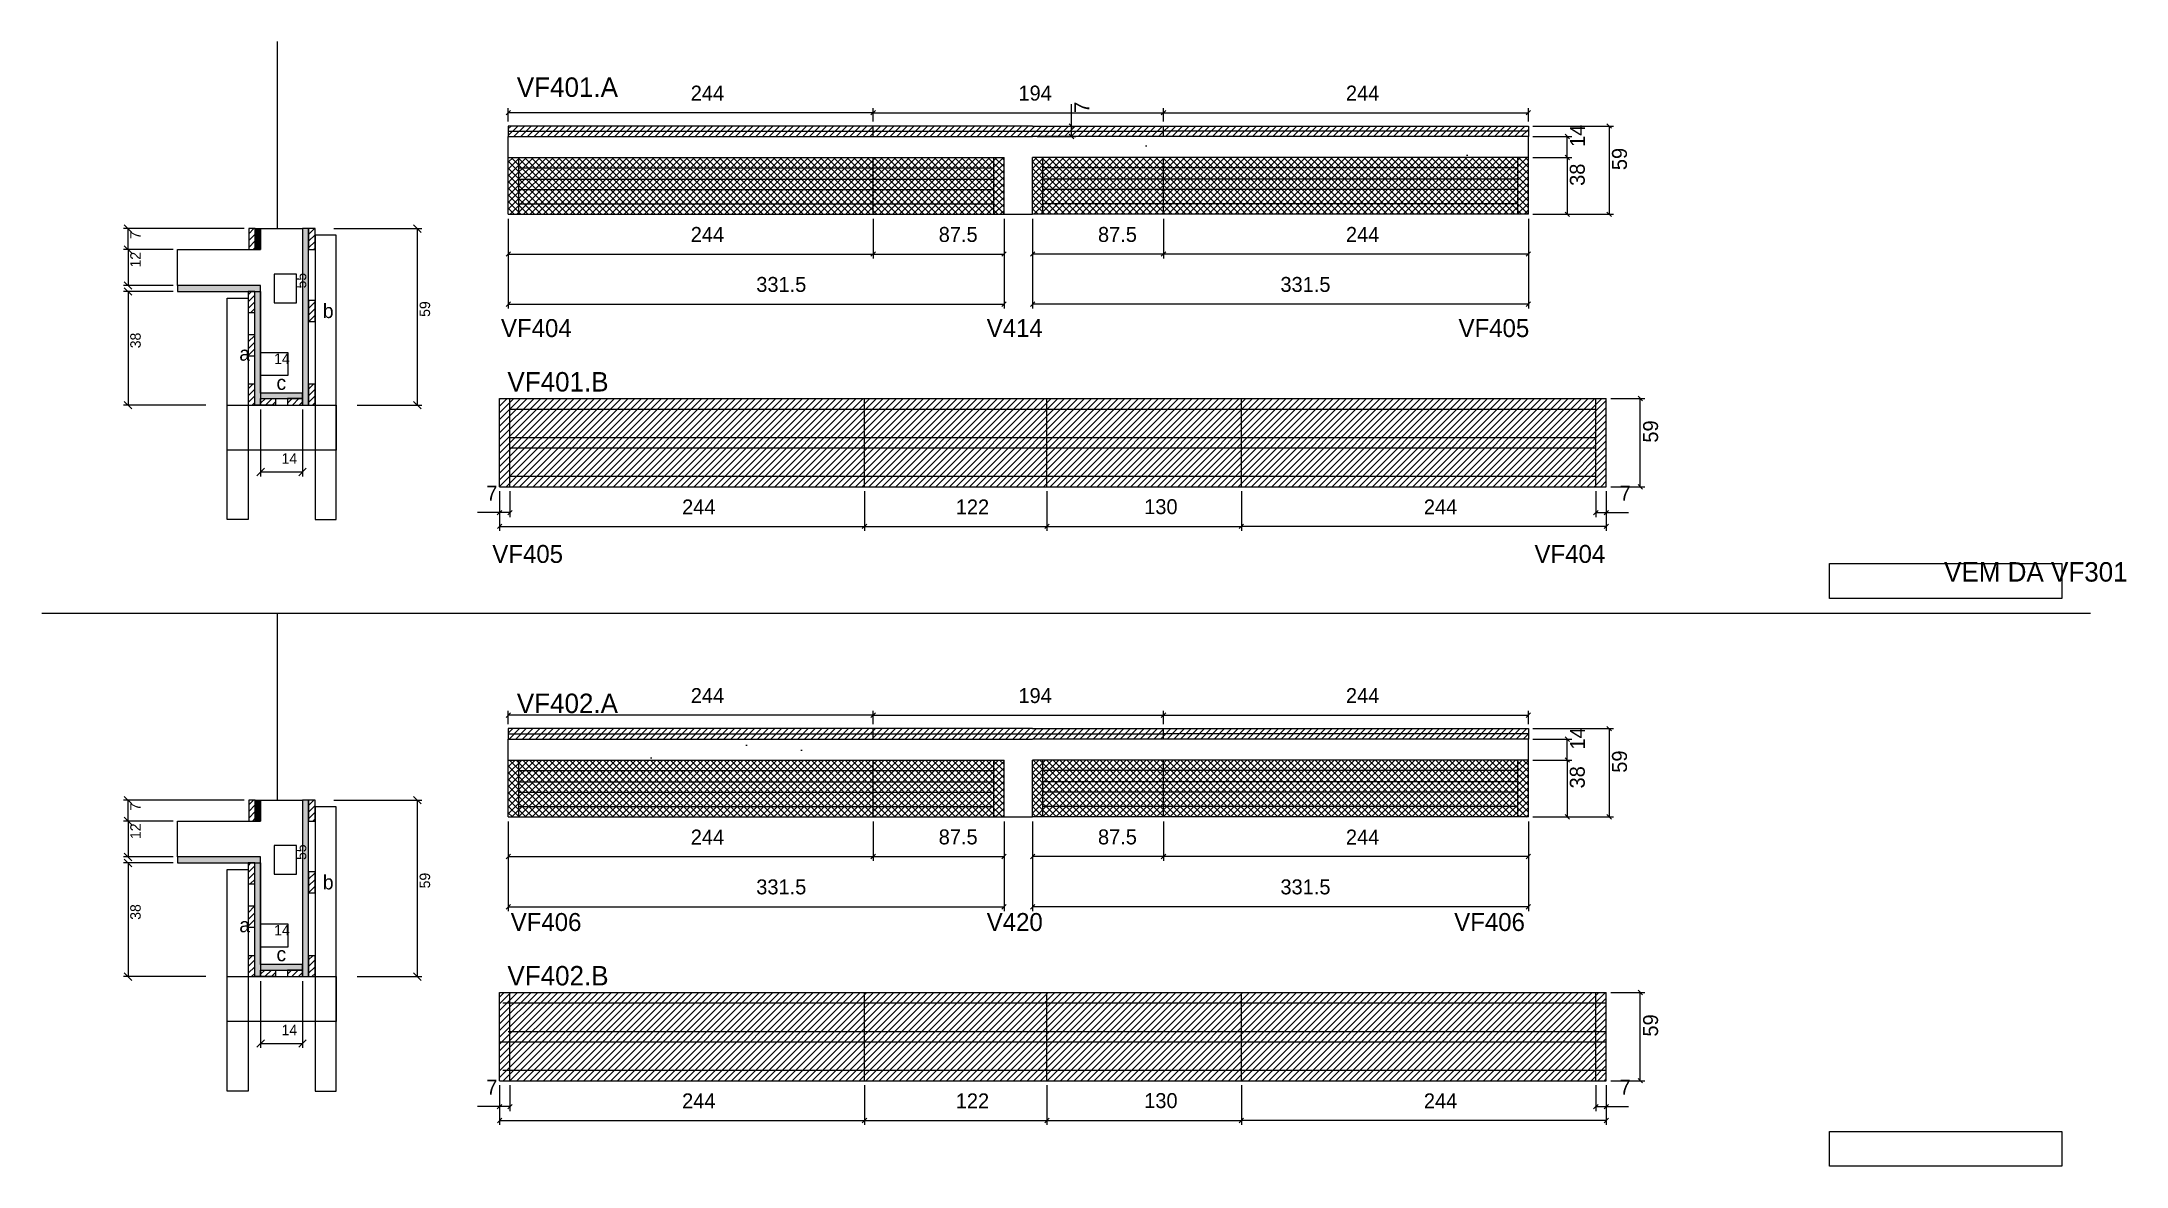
# Model space of a CAD drawing. Header units: metres. Extents: x 4766 to 6160, y 6257 to 7009.
import ezdxf

# ---------------------------------------------------------------- set-up
doc = ezdxf.new("R2010")
doc.units = ezdxf.units.M
for name, color, linetype in [('00 - FELIPE', 7, 'Continuous'), ('5', 7, 'Continuous'), ('CONCRETO', 7, 'Continuous'), ('COTA', 7, 'Continuous'), ('Cota Seção (2x)', 7, 'Continuous'), ('detalhes', 7, 'Continuous'), ('Hachura', 7, 'Continuous'), ('Madeira', 7, 'Continuous'), ('Painéis', 7, 'Continuous'), ('REAPROVEITAMENTO', 7, 'Continuous'), ('SARR_2.2x7', 7, 'Continuous'), ('SARR_3.5x7', 7, 'Continuous'), ('Texto Seção', 7, 'Continuous')]:
    doc.layers.add(name, color=color, linetype=linetype)

msp = doc.modelspace()

# ---------------------------------------------------------------- hatches: boundary and pattern name
at = {"layer": 'COTA'}
h = msp.add_hatch(dxfattribs=at)
h.set_pattern_fill('AR-CONC')
h.paths.add_polyline_path([(5409.5, 6931.2), (5409.5, 6945.2), (5078, 6945.2), (5078, 6931.2), (5409.5, 6931.2)])
h = msp.add_hatch(dxfattribs=at)
h.set_pattern_fill('AR-CONC')
h.paths.add_polyline_path([(5428.6, 6931.2), (5428.6, 6945.2), (5760.1, 6945.2), (5760.1, 6931.2), (5428.6, 6931.2)])
h = msp.add_hatch(dxfattribs=at)
h.set_pattern_fill('AR-CONC')
h.paths.add_polyline_path([(5409.5, 6528.3), (5409.5, 6542.3), (5078, 6542.3), (5078, 6528.3), (5409.5, 6528.3)])
h = msp.add_hatch(dxfattribs=at)
h.set_pattern_fill('AR-CONC')
h.paths.add_polyline_path([(5428.6, 6528.3), (5428.6, 6542.3), (5760.1, 6542.3), (5760.1, 6528.3), (5428.6, 6528.3)])
at = {"layer": 'Hachura'}
h = msp.add_hatch(dxfattribs=at)
h.set_pattern_fill('ANSI31')
h.paths.add_polyline_path([(4904.4, 6869.6), (4908.8, 6869.6), (4908.8, 6883.6), (4904.4, 6883.6), (4904.4, 6869.6)])
h = msp.add_hatch(color=7, dxfattribs=at)
h.dxf.hatch_style = 1
h.paths.add_polyline_path([(4908.8, 6883.6), (4912.4, 6883.6), (4912.4, 6869.6), (4908.8, 6869.6), (4908.8, 6883.6)])
h = msp.add_hatch(color=7, dxfattribs=at)
h.dxf.hatch_style = 1
h.paths.add_polyline_path([(4944.4, 6883.6), (4940.4, 6883.6), (4940.4, 6765.6), (4944.4, 6765.6), (4944.4, 6883.6)])
h = msp.add_hatch(dxfattribs=at)
h.set_pattern_fill('ANSI31')
h.paths.add_polyline_path([(4944.4, 6869.6), (4948.8, 6869.6), (4948.8, 6883.6), (4944.4, 6883.6), (4944.4, 6869.6)])
h = msp.add_hatch(color=7, dxfattribs=at)
h.dxf.hatch_style = 1
h.paths.add_polyline_path([(4912.4, 6841.6), (4912.4, 6845.6), (4856.8, 6845.6), (4856.8, 6841.6), (4912.4, 6841.6)])
h = msp.add_hatch(color=7, dxfattribs=at)
h.dxf.hatch_style = 1
h.paths.add_polyline_path([(4912.4, 6845.6), (4908.4, 6845.6), (4908.4, 6765.6), (4912.4, 6765.6), (4912.4, 6845.6)])
h = msp.add_hatch(dxfattribs=at)
h.set_pattern_fill('ANSI31')
h.paths.add_polyline_path([(4904, 6827.6), (4908.4, 6827.6), (4908.4, 6841.6), (4904, 6841.6), (4904, 6827.6)])
h = msp.add_hatch(dxfattribs=at)
h.set_pattern_fill('ANSI31')
h.paths.add_polyline_path([(4944.4, 6821.5), (4948.8, 6821.5), (4948.8, 6835.5), (4944.4, 6835.5), (4944.4, 6821.5)])
h = msp.add_hatch(dxfattribs=at)
h.set_pattern_fill('ANSI31')
h.paths.add_polyline_path([(4904, 6798.6), (4908.4, 6798.6), (4908.4, 6812.6), (4904, 6812.6), (4904, 6798.6)])
h = msp.add_hatch(dxfattribs=at)
h.set_pattern_fill('ANSI31')
h.paths.add_polyline_path([(4904, 6765.6), (4908.4, 6765.6), (4908.4, 6779.6), (4904, 6779.6), (4904, 6765.6)])
h = msp.add_hatch(dxfattribs=at)
h.set_pattern_fill('ANSI31')
h.paths.add_polyline_path([(4944.4, 6765.6), (4948.8, 6765.6), (4948.8, 6779.6), (4944.4, 6779.6), (4944.4, 6765.6)])
h = msp.add_hatch(color=7, dxfattribs=at)
h.dxf.hatch_style = 1
h.paths.add_polyline_path([(4940.4, 6770), (4940.4, 6773.6), (4912.4, 6773.6), (4912.4, 6770), (4940.4, 6770)])
h = msp.add_hatch(dxfattribs=at)
h.set_pattern_fill('ANSI31')
h.paths.add_polyline_path([(4912.4, 6765.6), (4912.4, 6770), (4922.4, 6770), (4922.4, 6765.6), (4912.4, 6765.6)])
h = msp.add_hatch(dxfattribs=at)
h.set_pattern_fill('ANSI31')
h.paths.add_polyline_path([(4940.4, 6765.6), (4940.4, 6770), (4930.4, 6770), (4930.4, 6765.6), (4940.4, 6765.6)])
h = msp.add_hatch(dxfattribs=at)
h.set_pattern_fill('ANSI31')
h.paths.add_polyline_path([(4904.4, 6487.5), (4908.8, 6487.5), (4908.8, 6501.5), (4904.4, 6501.5), (4904.4, 6487.5)])
h = msp.add_hatch(color=7, dxfattribs=at)
h.dxf.hatch_style = 1
h.paths.add_polyline_path([(4908.8, 6501.5), (4912.4, 6501.5), (4912.4, 6487.5), (4908.8, 6487.5), (4908.8, 6501.5)])
h = msp.add_hatch(color=7, dxfattribs=at)
h.dxf.hatch_style = 1
h.paths.add_polyline_path([(4944.4, 6501.5), (4940.4, 6501.5), (4940.4, 6383.5), (4944.4, 6383.5), (4944.4, 6501.5)])
h = msp.add_hatch(dxfattribs=at)
h.set_pattern_fill('ANSI31')
h.paths.add_polyline_path([(4944.4, 6487.5), (4948.8, 6487.5), (4948.8, 6501.5), (4944.4, 6501.5), (4944.4, 6487.5)])
h = msp.add_hatch(color=7, dxfattribs=at)
h.dxf.hatch_style = 1
h.paths.add_polyline_path([(4912.4, 6459.5), (4912.4, 6463.5), (4856.8, 6463.5), (4856.8, 6459.5), (4912.4, 6459.5)])
h = msp.add_hatch(dxfattribs=at)
h.set_pattern_fill('ANSI31')
h.paths.add_polyline_path([(4904, 6445.5), (4908.4, 6445.5), (4908.4, 6459.5), (4904, 6459.5), (4904, 6445.5)])
h = msp.add_hatch(color=7, dxfattribs=at)
h.dxf.hatch_style = 1
h.paths.add_polyline_path([(4912.4, 6463.5), (4908.4, 6463.5), (4908.4, 6383.5), (4912.4, 6383.5), (4912.4, 6463.5)])
h = msp.add_hatch(dxfattribs=at)
h.set_pattern_fill('ANSI31')
h.paths.add_polyline_path([(4944.4, 6439.5), (4948.8, 6439.5), (4948.8, 6453.5), (4944.4, 6453.5), (4944.4, 6439.5)])
h = msp.add_hatch(dxfattribs=at)
h.set_pattern_fill('ANSI31')
h.paths.add_polyline_path([(4904, 6416.5), (4908.4, 6416.5), (4908.4, 6430.5), (4904, 6430.5), (4904, 6416.5)])
h = msp.add_hatch(dxfattribs=at)
h.set_pattern_fill('ANSI31')
h.paths.add_polyline_path([(4904, 6383.5), (4908.4, 6383.5), (4908.4, 6397.5), (4904, 6397.5), (4904, 6383.5)])
h = msp.add_hatch(color=7, dxfattribs=at)
h.dxf.hatch_style = 1
h.paths.add_polyline_path([(4940.4, 6387.9), (4940.4, 6391.5), (4912.4, 6391.5), (4912.4, 6387.9), (4940.4, 6387.9)])
h = msp.add_hatch(dxfattribs=at)
h.set_pattern_fill('ANSI31')
h.paths.add_polyline_path([(4912.4, 6383.5), (4912.4, 6387.9), (4922.4, 6387.9), (4922.4, 6383.5), (4912.4, 6383.5)])
h = msp.add_hatch(dxfattribs=at)
h.set_pattern_fill('ANSI31')
h.paths.add_polyline_path([(4940.4, 6383.5), (4940.4, 6387.9), (4930.4, 6387.9), (4930.4, 6383.5), (4940.4, 6383.5)])
h = msp.add_hatch(dxfattribs=at)
h.set_pattern_fill('ANSI31')
h.paths.add_polyline_path([(4944.4, 6383.5), (4948.8, 6383.5), (4948.8, 6397.5), (4944.4, 6397.5), (4944.4, 6383.5)])
at = {"layer": 'REAPROVEITAMENTO'}
h = msp.add_hatch(dxfattribs=at)
h.set_pattern_fill('ANSI31')
h.paths.add_polyline_path([(5078, 6952.2), (5078, 6945.2), (5516.1, 6945.2), (5516.1, 6952.2), (5078, 6952.2)])
h = msp.add_hatch(dxfattribs=at)
h.set_pattern_fill('ANSI31')
h.paths.add_polyline_path([(5760.1, 6952.2), (5760.1, 6945.2), (5516.1, 6945.2), (5516.1, 6952.2), (5760.1, 6952.2)])
h = msp.add_hatch(dxfattribs=at)
h.set_pattern_fill('ANSI37')
h.paths.add_polyline_path([(5409.5, 6893.2), (5409.5, 6931.2), (5078, 6931.2), (5078, 6893.2), (5409.5, 6893.2)])
h = msp.add_hatch(dxfattribs=at)
h.set_pattern_fill('ANSI37')
h.paths.add_polyline_path([(5428.6, 6893.2), (5428.6, 6931.2), (5760.1, 6931.2), (5760.1, 6893.2), (5428.6, 6893.2)])
h = msp.add_hatch(dxfattribs=at)
h.set_pattern_fill('ANSI31')
h.paths.add_polyline_path([(5812.2, 6711), (5812.2, 6770), (5072.2, 6770), (5072.2, 6711), (5812.2, 6711)])
h = msp.add_hatch(dxfattribs=at)
h.set_pattern_fill('ANSI31')
h.paths.add_polyline_path([(5078, 6549.3), (5078, 6542.3), (5516.1, 6542.3), (5516.1, 6549.3), (5078, 6549.3)])
h = msp.add_hatch(dxfattribs=at)
h.set_pattern_fill('ANSI31')
h.paths.add_polyline_path([(5760.1, 6549.3), (5760.1, 6542.3), (5516.1, 6542.3), (5516.1, 6549.3), (5760.1, 6549.3)])
h = msp.add_hatch(dxfattribs=at)
h.set_pattern_fill('ANSI37')
h.paths.add_polyline_path([(5409.5, 6490.3), (5409.5, 6528.3), (5078, 6528.3), (5078, 6490.3), (5409.5, 6490.3)])
h = msp.add_hatch(dxfattribs=at)
h.set_pattern_fill('ANSI37')
h.paths.add_polyline_path([(5428.6, 6490.3), (5428.6, 6528.3), (5760.1, 6528.3), (5760.1, 6490.3), (5428.6, 6490.3)])
h = msp.add_hatch(dxfattribs=at)
h.set_pattern_fill('ANSI31')
h.paths.add_polyline_path([(5812.2, 6313.9), (5812.2, 6372.9), (5072.2, 6372.9), (5072.2, 6313.9), (5812.2, 6313.9)])

# ---------------------------------------------------------------- linework, layer by layer
at = {"layer": '00 - FELIPE', "color": 0, "lineweight": 25}
for p, q in [((5079.5, 6962.6), (5076.5, 6959.6)), ((5323.5, 6962.6), (5320.5, 6959.6)), ((5320.5, 6959.6), (5323.5, 6962.6)), ((5514.6, 6959.6), (5517.6, 6962.6)), ((5517.6, 6962.6), (5514.6, 6959.6)), ((5758.6, 6959.6), (5761.6, 6962.6)), ((5079.5, 6559.8), (5076.5, 6556.8)), ((5323.5, 6559.8), (5320.5, 6556.8)), ((5320.5, 6556.8), (5323.5, 6559.8)), ((5514.6, 6556.8), (5517.6, 6559.8)), ((5517.6, 6559.8), (5514.6, 6556.8)), ((5758.6, 6556.8), (5761.6, 6559.8))]:
    msp.add_line(p, q, dxfattribs=at)
at = {"layer": '00 - FELIPE', "color": 4, "lineweight": 25}
for p, q in [((5078, 6955.2), (5078, 6964.1)), ((5322, 6961.1), (5078, 6961.1)), ((5322, 6955.2), (5322, 6964.1)), ((5322, 6955.2), (5322, 6964.1)), ((5322, 6961.1), (5516.1, 6961.1)), ((5516.1, 6955.2), (5516.1, 6964.1)), ((5516.1, 6955.2), (5516.1, 6964.1)), ((5516.1, 6961.1), (5760.1, 6961.1)), ((5760.1, 6955.2), (5760.1, 6964.1)), ((5078, 6552.3), (5078, 6561.3)), ((5322, 6558.3), (5078, 6558.3)), ((5322, 6552.3), (5322, 6561.3)), ((5322, 6552.3), (5322, 6561.3)), ((5322, 6558.3), (5516.1, 6558.3)), ((5516.1, 6552.3), (5516.1, 6561.3)), ((5516.1, 6552.3), (5516.1, 6561.3)), ((5516.1, 6558.3), (5760.1, 6558.3)), ((5760.1, 6552.3), (5760.1, 6561.3))]:
    msp.add_line(p, q, dxfattribs=at)
at = {"layer": 'CONCRETO', "color": 251, "lineweight": 25}
for points in [[(4856.8, 6845.6), (4856.8, 6869.6), (4912.4, 6869.6), (4912.4, 6883.6), (4940.4, 6883.6), (4940.4, 6773.6), (4912.4, 6773.6), (4912.4, 6845.6)], [(4856.8, 6463.5), (4856.8, 6487.5), (4912.4, 6487.5), (4912.4, 6501.5), (4940.4, 6501.5), (4940.4, 6391.5), (4912.4, 6391.5), (4912.4, 6463.5)]]:
    msp.add_lwpolyline(points, close=True, dxfattribs=at)
at = {"layer": 'COTA', "color": 241, "lineweight": 25}
for p, q in [((5078, 6931.2), (5078, 6945.2)), ((5760.1, 6931.2), (5760.1, 6945.2)), ((5409.5, 6893.2), (5428.6, 6893.2)), ((4766, 6626.5), (6136, 6626.5)), ((5078, 6528.3), (5078, 6542.3)), ((5760.1, 6528.3), (5760.1, 6542.3)), ((5409.5, 6490.3), (5428.6, 6490.3))]:
    msp.add_line(p, q, dxfattribs=at)
at = {"layer": 'COTA', "color": 4, "lineweight": 25}
for p, q in [((5078, 6890.2), (5078, 6863.6)), ((5078, 6890.2), (5078, 6830.1)), ((5322, 6890.2), (5322, 6863.6)), ((5322, 6890.2), (5322, 6863.6)), ((5409.5, 6890.2), (5409.5, 6863.6)), ((5409.5, 6890.2), (5409.5, 6830.1)), ((5428.6, 6890.2), (5428.6, 6863.6)), ((5428.6, 6890.2), (5428.6, 6830.1)), ((5516.1, 6890.2), (5516.1, 6863.6)), ((5516.1, 6890.2), (5516.1, 6863.6)), ((5760.1, 6890.2), (5760.1, 6863.6)), ((5760.1, 6890.2), (5760.1, 6830.1)), ((4901.4, 6883.6), (4820.7, 6883.6)), ((4823.7, 6869.6), (4823.7, 6883.6)), ((4961.4, 6883.6), (5020.2, 6883.6)), ((5017.2, 6765.6), (5017.2, 6883.6)), ((4853.8, 6869.6), (4820.7, 6869.6)), ((4853.8, 6869.6), (4820.7, 6869.6)), ((4823.7, 6869.6), (4823.7, 6845.6)), ((5078, 6866.6), (5322, 6866.6)), ((5322, 6866.6), (5409.5, 6866.6)), ((5516.1, 6866.6), (5428.6, 6866.6)), ((5760.1, 6866.6), (5516.1, 6866.6)), ((4853.8, 6845.6), (4820.7, 6845.6)), ((4853.8, 6841.6), (4820.7, 6841.6)), ((4823.7, 6841.6), (4823.7, 6765.6)), ((5078, 6833.1), (5409.5, 6833.1)), ((5760.1, 6833.1), (5428.6, 6833.1)), ((4875.8, 6765.6), (4820.7, 6765.6)), ((4912.4, 6762.6), (4912.4, 6717.9)), ((4940.4, 6762.6), (4940.4, 6717.9)), ((4977, 6765.6), (5020.2, 6765.6)), ((5815.2, 6770), (5837.9, 6770)), ((5834.9, 6711), (5834.9, 6770)), ((4912.4, 6720.9), (4940.4, 6720.9)), ((5072.1, 6708), (5072.1, 6690.7)), ((5072.2, 6708), (5072.2, 6681.5)), ((5079.1, 6708), (5079.1, 6690.7)), ((5316.2, 6708), (5316.2, 6681.5)), ((5316.2, 6708), (5316.2, 6681.5)), ((5438.2, 6708), (5438.2, 6681.5)), ((5438.2, 6708), (5438.2, 6681.5)), ((5568.2, 6708), (5568.2, 6681.5)), ((5568.2, 6708), (5568.2, 6681.5)), ((5805.2, 6708), (5805.2, 6690.7)), ((5812.2, 6708), (5812.2, 6681.5)), ((5812.2, 6708), (5812.2, 6690.7)), ((5815.2, 6711), (5837.9, 6711)), ((5072.1, 6693.7), (5057.4, 6693.7)), ((5079.1, 6693.7), (5072.1, 6693.7)), ((5805.2, 6693.7), (5812.2, 6693.7)), ((5812.2, 6693.7), (5827, 6693.7)), ((5072.2, 6684.5), (5316.2, 6684.5)), ((5316.2, 6684.5), (5438.2, 6684.5)), ((5438.2, 6684.5), (5568.2, 6684.5)), ((5812.2, 6684.5), (5568.2, 6684.5)), ((4901.4, 6501.5), (4820.7, 6501.5)), ((4823.7, 6487.5), (4823.7, 6501.5)), ((4961.4, 6501.5), (5020.2, 6501.5)), ((5017.2, 6383.5), (5017.2, 6501.5)), ((4853.8, 6487.5), (4820.7, 6487.5)), ((4853.8, 6487.5), (4820.7, 6487.5)), ((4823.7, 6487.5), (4823.7, 6463.5)), ((5078, 6487.3), (5078, 6460.8)), ((5078, 6487.3), (5078, 6427.2)), ((5322, 6487.3), (5322, 6460.8)), ((5322, 6487.3), (5322, 6460.8)), ((5409.5, 6487.3), (5409.5, 6460.8)), ((5409.5, 6487.3), (5409.5, 6427.2)), ((5428.6, 6487.3), (5428.6, 6460.8)), ((5428.6, 6487.3), (5428.6, 6427.2)), ((5516.1, 6487.3), (5516.1, 6460.8)), ((5516.1, 6487.3), (5516.1, 6460.8)), ((5760.1, 6487.3), (5760.1, 6460.8)), ((5760.1, 6487.3), (5760.1, 6427.2)), ((4853.8, 6463.5), (4820.7, 6463.5)), ((4853.8, 6459.5), (4820.7, 6459.5)), ((4823.7, 6459.5), (4823.7, 6383.5)), ((5078, 6463.8), (5322, 6463.8)), ((5322, 6463.8), (5409.5, 6463.8)), ((5516.1, 6463.8), (5428.6, 6463.8)), ((5760.1, 6463.8), (5516.1, 6463.8)), ((5078, 6430.2), (5409.5, 6430.2)), ((5760.1, 6430.2), (5428.6, 6430.2)), ((4875.8, 6383.5), (4820.7, 6383.5)), ((4912.4, 6380.5), (4912.4, 6335.8)), ((4940.4, 6380.5), (4940.4, 6335.8)), ((4977, 6383.5), (5020.2, 6383.5)), ((5815.2, 6372.9), (5837.9, 6372.9)), ((5834.9, 6313.9), (5834.9, 6372.9)), ((4912.4, 6338.8), (4940.4, 6338.8)), ((5072.1, 6310.9), (5072.1, 6293.6)), ((5072.2, 6310.9), (5072.2, 6284.3)), ((5079.1, 6310.9), (5079.1, 6293.6)), ((5316.2, 6310.9), (5316.2, 6284.3)), ((5316.2, 6310.9), (5316.2, 6284.3)), ((5438.2, 6310.9), (5438.2, 6284.3)), ((5438.2, 6310.9), (5438.2, 6284.3)), ((5568.2, 6310.9), (5568.2, 6284.3)), ((5568.2, 6310.9), (5568.2, 6284.3)), ((5805.2, 6310.9), (5805.2, 6293.6)), ((5812.2, 6310.9), (5812.2, 6284.3)), ((5812.2, 6310.9), (5812.2, 6293.6)), ((5815.2, 6313.9), (5837.9, 6313.9)), ((5072.1, 6296.6), (5057.4, 6296.6)), ((5079.1, 6296.6), (5072.1, 6296.6)), ((5072.2, 6287.3), (5316.2, 6287.3)), ((5316.2, 6287.3), (5438.2, 6287.3)), ((5438.2, 6287.3), (5568.2, 6287.3)), ((5812.2, 6287.3), (5568.2, 6287.3)), ((5805.2, 6296.6), (5812.2, 6296.6)), ((5812.2, 6296.6), (5827, 6296.6))]:
    msp.add_line(p, q, dxfattribs=at)
at = {"layer": 'COTA', "color": 0, "lineweight": 25}
for p, q in [((5079.5, 6868.1), (5076.5, 6865.1)), ((5320.5, 6865.1), (5323.5, 6868.1)), ((5323.5, 6868.1), (5320.5, 6865.1)), ((5408, 6865.1), (5411, 6868.1)), ((5430.1, 6868.1), (5427.1, 6865.1)), ((5517.6, 6868.1), (5514.6, 6865.1)), ((5514.6, 6865.1), (5517.6, 6868.1)), ((5758.6, 6865.1), (5761.6, 6868.1)), ((5079.5, 6834.6), (5076.5, 6831.6)), ((5408, 6831.6), (5411, 6834.6)), ((5430.1, 6834.6), (5427.1, 6831.6)), ((5758.6, 6831.6), (5761.6, 6834.6)), ((5836.4, 6768.5), (5833.4, 6771.5)), ((5833.4, 6712.5), (5836.4, 6709.5)), ((5073.6, 6695.2), (5070.6, 6692.2)), ((5077.6, 6692.2), (5080.6, 6695.2)), ((5806.7, 6695.2), (5803.7, 6692.2)), ((5810.7, 6692.2), (5813.7, 6695.2)), ((5073.7, 6686), (5070.7, 6683)), ((5314.7, 6683), (5317.7, 6686)), ((5317.7, 6686), (5314.7, 6683)), ((5436.7, 6683), (5439.7, 6686)), ((5439.7, 6686), (5436.7, 6683)), ((5569.7, 6686), (5566.7, 6683)), ((5566.7, 6683), (5569.7, 6686)), ((5810.7, 6683), (5813.7, 6686)), ((5079.5, 6465.3), (5076.5, 6462.3)), ((5320.5, 6462.3), (5323.5, 6465.3)), ((5323.5, 6465.3), (5320.5, 6462.3)), ((5408, 6462.3), (5411, 6465.3)), ((5430.1, 6465.3), (5427.1, 6462.3)), ((5517.6, 6465.3), (5514.6, 6462.3)), ((5514.6, 6462.3), (5517.6, 6465.3)), ((5758.6, 6462.3), (5761.6, 6465.3)), ((5079.5, 6431.7), (5076.5, 6428.7)), ((5408, 6428.7), (5411, 6431.7)), ((5430.1, 6431.7), (5427.1, 6428.7)), ((5758.6, 6428.7), (5761.6, 6431.7)), ((5836.4, 6371.4), (5833.4, 6374.4)), ((5833.4, 6315.4), (5836.4, 6312.4)), ((5073.6, 6298.1), (5070.6, 6295.1)), ((5073.7, 6288.8), (5070.7, 6285.8)), ((5077.6, 6295.1), (5080.6, 6298.1)), ((5314.7, 6285.8), (5317.7, 6288.8)), ((5317.7, 6288.8), (5314.7, 6285.8)), ((5436.7, 6285.8), (5439.7, 6288.8)), ((5439.7, 6288.8), (5436.7, 6285.8)), ((5569.7, 6288.8), (5566.7, 6285.8)), ((5566.7, 6285.8), (5569.7, 6288.8)), ((5806.7, 6298.1), (5803.7, 6295.1)), ((5810.7, 6295.1), (5813.7, 6298.1)), ((5810.7, 6285.8), (5813.7, 6288.8))]:
    msp.add_line(p, q, dxfattribs=at)
for points in [[(4826.2, 6881.1), (4821.2, 6886.1)], [(5019.7, 6881.1), (5014.7, 6886.1)], [(4826.2, 6867.1), (4821.2, 6872.1)], [(4821.2, 6872.1), (4826.2, 6867.1)], [(4821.2, 6848.1), (4826.2, 6843.1)], [(4826.2, 6839.1), (4821.2, 6844.1)], [(4821.2, 6768.1), (4826.2, 6763.1)], [(5014.7, 6768.1), (5019.7, 6763.1)], [(4914.9, 6723.4), (4909.9, 6718.4)], [(4937.9, 6718.4), (4942.9, 6723.4)], [(4826.2, 6499), (4821.2, 6504)], [(5019.7, 6499), (5014.7, 6504)], [(4826.2, 6485), (4821.2, 6490)], [(4821.2, 6490), (4826.2, 6485)], [(4821.2, 6466), (4826.2, 6461)], [(4826.2, 6457), (4821.2, 6462)], [(4821.2, 6386), (4826.2, 6381)], [(5014.7, 6386), (5019.7, 6381)], [(4914.9, 6341.3), (4909.9, 6336.3)], [(4937.9, 6336.3), (4942.9, 6341.3)]]:
    msp.add_lwpolyline(points, dxfattribs=at)
at = {"layer": 'Cota Seção (2x)', "color": 180, "lineweight": 25}
for p, q in [((4936.4, 6853.2), (4921.4, 6853.2)), ((4921.4, 6853.2), (4921.4, 6833.9)), ((4936.4, 6833.9), (4936.4, 6853.2)), ((4921.4, 6833.9), (4936.4, 6833.9)), ((4930.7, 6800.6), (4912, 6800.6)), ((4912, 6800.6), (4912, 6785.6)), ((4930.7, 6785.6), (4930.7, 6800.6)), ((4912, 6785.6), (4930.7, 6785.6)), ((4936.4, 6471.2), (4921.4, 6471.2)), ((4921.4, 6471.2), (4921.4, 6451.9)), ((4936.4, 6451.9), (4936.4, 6471.2)), ((4921.4, 6451.9), (4936.4, 6451.9)), ((4930.7, 6418.5), (4912, 6418.5)), ((4912, 6418.5), (4912, 6403.5)), ((4930.7, 6403.5), (4930.7, 6418.5)), ((4912, 6403.5), (4930.7, 6403.5))]:
    msp.add_line(p, q, dxfattribs=at)
at = {"layer": 'Madeira', "color": 126, "lineweight": 18}
for points in [[(4904.4, 6869.6), (4908.8, 6869.6), (4908.8, 6883.6), (4904.4, 6883.6)], [(4944.4, 6869.6), (4948.8, 6869.6), (4948.8, 6883.6), (4944.4, 6883.6)], [(4904, 6827.6), (4908.4, 6827.6), (4908.4, 6841.6), (4904, 6841.6)], [(4944.4, 6821.5), (4948.8, 6821.5), (4948.8, 6835.5), (4944.4, 6835.5)], [(4904, 6798.6), (4908.4, 6798.6), (4908.4, 6812.6), (4904, 6812.6)], [(4904, 6765.6), (4908.4, 6765.6), (4908.4, 6779.6), (4904, 6779.6)], [(4944.4, 6765.6), (4948.8, 6765.6), (4948.8, 6779.6), (4944.4, 6779.6)], [(4912.4, 6765.6), (4912.4, 6770), (4922.4, 6770), (4922.4, 6765.6)], [(4940.4, 6765.6), (4940.4, 6770), (4930.4, 6770), (4930.4, 6765.6)], [(4904.4, 6487.5), (4908.8, 6487.5), (4908.8, 6501.5), (4904.4, 6501.5)], [(4944.4, 6487.5), (4948.8, 6487.5), (4948.8, 6501.5), (4944.4, 6501.5)], [(4904, 6445.5), (4908.4, 6445.5), (4908.4, 6459.5), (4904, 6459.5)], [(4944.4, 6439.5), (4948.8, 6439.5), (4948.8, 6453.5), (4944.4, 6453.5)], [(4904, 6416.5), (4908.4, 6416.5), (4908.4, 6430.5), (4904, 6430.5)], [(4904, 6383.5), (4908.4, 6383.5), (4908.4, 6397.5), (4904, 6397.5)], [(4912.4, 6383.5), (4912.4, 6387.9), (4922.4, 6387.9), (4922.4, 6383.5)], [(4940.4, 6383.5), (4940.4, 6387.9), (4930.4, 6387.9), (4930.4, 6383.5)], [(4944.4, 6383.5), (4948.8, 6383.5), (4948.8, 6397.5), (4944.4, 6397.5)]]:
    msp.add_lwpolyline(points, close=True, dxfattribs=at)
at = {"layer": 'Painéis', "color": 4, "lineweight": 25}
for p, q in [((5454.6, 6952.2), (5454.6, 6966.9)), ((5431.6, 6952.2), (5457.6, 6952.2)), ((5431.6, 6945.2), (5457.6, 6945.2)), ((5454.6, 6945.2), (5454.6, 6952.2)), ((5763.1, 6952.2), (5817.1, 6952.2)), ((5763.1, 6945.2), (5789.1, 6945.2)), ((5786.1, 6931.2), (5786.1, 6945.2)), ((5814.1, 6952.2), (5814.1, 6893.2)), ((5763.1, 6931.2), (5789.1, 6931.2)), ((5763.1, 6931.2), (5789.1, 6931.2)), ((5786.1, 6931.2), (5786.1, 6893.2)), ((5763.1, 6893.2), (5789.1, 6893.2)), ((5763.1, 6893.2), (5817.1, 6893.2)), ((5763.1, 6549.3), (5817.1, 6549.3)), ((5763.1, 6542.3), (5789.1, 6542.3)), ((5786.1, 6528.3), (5786.1, 6542.3)), ((5814.1, 6549.3), (5814.1, 6490.3)), ((5763.1, 6528.3), (5789.1, 6528.3)), ((5763.1, 6528.3), (5789.1, 6528.3)), ((5786.1, 6528.3), (5786.1, 6490.3)), ((5763.1, 6490.3), (5789.1, 6490.3)), ((5763.1, 6490.3), (5817.1, 6490.3))]:
    msp.add_line(p, q, dxfattribs=at)
at = {"layer": 'Painéis', "color": 200, "lineweight": 25}
for p, q in [((5322, 6945.2), (5322, 6952.2)), ((5516.1, 6945.2), (5516.1, 6952.2)), ((5078, 6931.2), (5409.5, 6931.2)), ((5078, 6893.2), (5078, 6931.2)), ((5322, 6893.2), (5322, 6931.2)), ((5409.5, 6893.2), (5409.5, 6931.2)), ((5760.1, 6931.2), (5428.6, 6931.2)), ((5428.6, 6893.2), (5428.6, 6931.2)), ((5516.1, 6893.2), (5516.1, 6931.2)), ((5760.1, 6893.2), (5760.1, 6931.2)), ((5078, 6893.2), (5409.5, 6893.2)), ((5760.1, 6893.2), (5428.6, 6893.2)), ((5072.2, 6770), (5812.2, 6770)), ((5072.2, 6711), (5072.2, 6770)), ((5316.2, 6711), (5316.2, 6770)), ((5438.2, 6711), (5438.2, 6770)), ((5438.2, 6711), (5438.2, 6770)), ((5568.2, 6711), (5568.2, 6770)), ((5568.2, 6711), (5568.2, 6770)), ((5812.2, 6711), (5812.2, 6770)), ((5072.2, 6711), (5812.2, 6711)), ((5322, 6542.3), (5322, 6549.3)), ((5516.1, 6542.3), (5516.1, 6549.3)), ((5078, 6528.3), (5409.5, 6528.3)), ((5078, 6490.3), (5078, 6528.3)), ((5322, 6490.3), (5322, 6528.3)), ((5409.5, 6490.3), (5409.5, 6528.3)), ((5760.1, 6528.3), (5428.6, 6528.3)), ((5428.6, 6490.3), (5428.6, 6528.3)), ((5516.1, 6490.3), (5516.1, 6528.3)), ((5760.1, 6490.3), (5760.1, 6528.3)), ((5078, 6490.3), (5409.5, 6490.3)), ((5760.1, 6490.3), (5428.6, 6490.3)), ((5072.2, 6372.9), (5812.2, 6372.9)), ((5072.2, 6313.9), (5072.2, 6372.9)), ((5316.2, 6313.9), (5316.2, 6372.9)), ((5438.2, 6313.9), (5438.2, 6372.9)), ((5438.2, 6313.9), (5438.2, 6372.9)), ((5568.2, 6313.9), (5568.2, 6372.9)), ((5568.2, 6313.9), (5568.2, 6372.9)), ((5812.2, 6313.9), (5812.2, 6372.9)), ((5072.2, 6313.9), (5812.2, 6313.9))]:
    msp.add_line(p, q, dxfattribs=at)
at = {"layer": 'Painéis', "color": 0, "lineweight": 25}
for p, q in [((5456.1, 6950.7), (5453.1, 6953.7)), ((5453.1, 6946.7), (5456.1, 6943.7)), ((5787.6, 6943.7), (5784.6, 6946.7)), ((5815.6, 6950.7), (5812.6, 6953.7)), ((5787.6, 6929.7), (5784.6, 6932.7)), ((5784.6, 6932.7), (5787.6, 6929.7)), ((5784.6, 6894.7), (5787.6, 6891.7)), ((5812.6, 6894.7), (5815.6, 6891.7)), ((5787.6, 6540.8), (5784.6, 6543.8)), ((5815.6, 6547.8), (5812.6, 6550.8)), ((5787.6, 6526.8), (5784.6, 6529.8)), ((5784.6, 6529.8), (5787.6, 6526.8)), ((5784.6, 6491.8), (5787.6, 6488.8)), ((5812.6, 6491.8), (5815.6, 6488.8))]:
    msp.add_line(p, q, dxfattribs=at)
at = {"layer": 'Painéis', "color": 200, "lineweight": 25}
for points in [[(5428.6, 6952.2), (5078, 6952.2), (5078, 6945.2), (5428.6, 6945.2)], [(5428.6, 6952.2), (5760.1, 6952.2), (5760.1, 6945.2), (5428.6, 6945.2)], [(5428.6, 6549.3), (5078, 6549.3), (5078, 6542.3), (5428.6, 6542.3)], [(5428.6, 6549.3), (5760.1, 6549.3), (5760.1, 6542.3), (5428.6, 6542.3)]]:
    msp.add_lwpolyline(points, dxfattribs=at)
for points in [[(4908.8, 6883.6), (4912.4, 6883.6), (4912.4, 6869.6), (4908.8, 6869.6)], [(4944.4, 6883.6), (4940.4, 6883.6), (4940.4, 6765.6), (4944.4, 6765.6)], [(4912.4, 6841.6), (4912.4, 6845.6), (4856.8, 6845.6), (4856.8, 6841.6)], [(4908.4, 6841.6), (4912.4, 6841.6), (4912.4, 6765.6), (4908.4, 6765.6)], [(4940.4, 6770), (4940.4, 6773.6), (4912.4, 6773.6), (4912.4, 6770)], [(4908.8, 6501.5), (4912.4, 6501.5), (4912.4, 6487.5), (4908.8, 6487.5)], [(4944.4, 6501.5), (4940.4, 6501.5), (4940.4, 6383.5), (4944.4, 6383.5)], [(4912.4, 6459.5), (4912.4, 6463.5), (4856.8, 6463.5), (4856.8, 6459.5)], [(4908.4, 6459.5), (4912.4, 6459.5), (4912.4, 6383.5), (4908.4, 6383.5)], [(4940.4, 6387.9), (4940.4, 6391.5), (4912.4, 6391.5), (4912.4, 6387.9)]]:
    msp.add_lwpolyline(points, close=True, dxfattribs=at)
at = {"layer": 'SARR_2.2x7', "color": 40, "lineweight": 25}
for p, q in [((5078, 6948.7), (5322, 6948.7)), ((5322, 6948.7), (5516.1, 6948.7)), ((5760.1, 6948.7), (5516.1, 6948.7)), ((5085, 6893.2), (5085, 6931.2)), ((5402.6, 6893.2), (5402.6, 6931.2)), ((5435.5, 6893.2), (5435.5, 6931.2)), ((5753.1, 6893.2), (5753.1, 6931.2)), ((5085, 6924.2), (5322, 6924.2)), ((5085, 6916.7), (5322, 6916.7)), ((5322, 6924.2), (5402.6, 6924.2)), ((5322, 6916.7), (5402.6, 6916.7)), ((5516.1, 6924.2), (5435.5, 6924.2)), ((5516.1, 6916.7), (5435.5, 6916.7)), ((5753.1, 6924.2), (5516.1, 6924.2)), ((5753.1, 6916.7), (5516.1, 6916.7)), ((5085, 6909.7), (5322, 6909.7)), ((5085, 6900.2), (5322, 6900.2)), ((5322, 6909.7), (5402.6, 6909.7)), ((5322, 6900.2), (5402.6, 6900.2)), ((5516.1, 6909.7), (5435.5, 6909.7)), ((5516.1, 6900.2), (5435.5, 6900.2)), ((5753.1, 6909.7), (5516.1, 6909.7)), ((5753.1, 6900.2), (5516.1, 6900.2)), ((5079.1, 6711), (5079.1, 6770)), ((5079.1, 6763), (5316.2, 6763)), ((5316.2, 6763), (5438.2, 6763)), ((5438.2, 6763), (5568.2, 6763)), ((5568.2, 6763), (5805.2, 6763)), ((5805.2, 6711), (5805.2, 6770)), ((5079.1, 6744), (5316.2, 6744)), ((5079.1, 6737), (5316.2, 6737)), ((5316.2, 6744), (5438.2, 6744)), ((5316.2, 6737), (5438.2, 6737)), ((5438.2, 6744), (5568.2, 6744)), ((5438.2, 6737), (5568.2, 6737)), ((5568.2, 6744), (5805.2, 6744)), ((5568.2, 6737), (5805.2, 6737)), ((5079.1, 6718), (5316.2, 6718)), ((5316.2, 6718), (5438.2, 6718)), ((5438.2, 6718), (5568.2, 6718)), ((5568.2, 6718), (5805.2, 6718)), ((5078, 6545.8), (5322, 6545.8)), ((5322, 6545.8), (5516.1, 6545.8)), ((5760.1, 6545.8), (5516.1, 6545.8)), ((5085, 6490.3), (5085, 6528.3)), ((5402.6, 6490.3), (5402.6, 6528.3)), ((5435.5, 6490.3), (5435.5, 6528.3)), ((5753.1, 6490.3), (5753.1, 6528.3)), ((5085, 6521.3), (5322, 6521.3)), ((5085, 6513.8), (5322, 6513.8)), ((5322, 6521.3), (5402.6, 6521.3)), ((5322, 6513.8), (5402.6, 6513.8)), ((5516.1, 6521.3), (5435.5, 6521.3)), ((5516.1, 6513.8), (5435.5, 6513.8)), ((5753.1, 6521.3), (5516.1, 6521.3)), ((5753.1, 6513.8), (5516.1, 6513.8)), ((5085, 6506.8), (5322, 6506.8)), ((5085, 6497.3), (5322, 6497.3)), ((5322, 6506.8), (5402.6, 6506.8)), ((5322, 6497.3), (5402.6, 6497.3)), ((5516.1, 6506.8), (5435.5, 6506.8)), ((5516.1, 6497.3), (5435.5, 6497.3)), ((5753.1, 6506.8), (5516.1, 6506.8)), ((5753.1, 6497.3), (5516.1, 6497.3)), ((5079.1, 6313.9), (5079.1, 6372.9)), ((5805.2, 6313.9), (5805.2, 6372.9)), ((5074.4, 6365.9), (5316.2, 6365.9)), ((5316.2, 6365.9), (5438.2, 6365.9)), ((5438.2, 6365.9), (5568.2, 6365.9)), ((5568.2, 6365.9), (5812.2, 6365.9)), ((5077.9, 6346.9), (5316.2, 6346.9)), ((5316.2, 6346.9), (5438.2, 6346.9)), ((5438.2, 6346.9), (5568.2, 6346.9)), ((5568.2, 6346.9), (5812.2, 6346.9)), ((5072.2, 6339.9), (5316.2, 6339.9)), ((5316.2, 6339.9), (5438.2, 6339.9)), ((5438.2, 6339.9), (5568.2, 6339.9)), ((5568.2, 6339.9), (5811.7, 6339.9)), ((5074.3, 6320.9), (5316.2, 6320.9)), ((5316.2, 6320.9), (5438.2, 6320.9)), ((5438.2, 6320.9), (5568.2, 6320.9)), ((5568.2, 6320.9), (5812.2, 6320.9))]:
    msp.add_line(p, q, dxfattribs=at)
at = {"layer": 'SARR_3.5x7', "color": 81, "lineweight": 25}
for points in [[(4962.8, 6879.2), (4948.8, 6879.2), (4948.8, 6689.1), (4962.8, 6689.1)], [(4890, 6837.2), (4904, 6837.2), (4904, 6689.1), (4890, 6689.1)], [(4890, 6765.6), (4962.8, 6765.6), (4962.8, 6735.5), (4890, 6735.5)], [(4962.8, 6497.1), (4948.8, 6497.1), (4948.8, 6307), (4962.8, 6307)], [(4890, 6455.1), (4904, 6455.1), (4904, 6307), (4890, 6307)], [(4890, 6383.5), (4962.8, 6383.5), (4962.8, 6353.5), (4890, 6353.5)]]:
    msp.add_lwpolyline(points, close=True, dxfattribs=at)
at = {"layer": 'Texto Seção', "color": 252, "lineweight": 15}
for p, q in [((4923.6, 6883.6), (4923.6, 7008.6)), ((4923.6, 6501.5), (4923.6, 6626.5))]:
    msp.add_line(p, q, dxfattribs=at)
at = {"layer": 'Texto Seção', "color": 7, "lineweight": 15}
for points in [[(5961.4, 6659.6), (6116.7, 6659.6), (6116.7, 6636.4), (5961.4, 6636.4)], [(5961.4, 6279.9), (6116.7, 6279.9), (6116.7, 6256.7), (5961.4, 6256.7)]]:
    msp.add_lwpolyline(points, close=True, dxfattribs=at)

# ---------------------------------------------------------------- texts
at = {"layer": '00 - FELIPE', "color": 240, "lineweight": 25}
for s, p in [('244', (5200, 6969.2)), ('194', (5419.1, 6969.2)), ('244', (5638.1, 6969.2)), ('244', (5200, 6566.4)), ('194', (5419.1, 6566.4)), ('244', (5638.1, 6566.4))]:
    msp.add_text(s, height=10, dxfattribs=at).set_placement(p)
at = {"layer": '5', "color": 5, "lineweight": 25}
for s, p in [('VF404', (5073.1, 6811.1)), ('V414', (5397.9, 6811.1)), ('VF405', (5713.4, 6811.1)), ('VF405', (5067.3, 6660.1)), ('VF404', (5764.2, 6660.1)), ('VF406', (5079.6, 6414)), ('V420', (5397.9, 6414)), ('VF406', (5710.5, 6414))]:
    msp.add_text(s, height=12, rotation=0, dxfattribs=at).set_placement(p)
at = {"layer": 'COTA', "color": 1, "lineweight": 25}
for s, p in [('7', (4832.2, 6876.6)), ('12', (4832.2, 6857.6)), ('59', (5025.7, 6824.6)), ('38', (4832.2, 6803.6)), ('7', (4832.2, 6494.5)), ('12', (4832.2, 6475.5)), ('59', (5025.7, 6442.5)), ('38', (4832.2, 6421.5))]:
    msp.add_text(s, height=7, rotation=90, dxfattribs=at).set_placement(p)
at = {"layer": 'COTA', "color": 240, "lineweight": 25}
for s, p in [('244', (5200, 6874.7)), ('87.5', (5365.8, 6874.7)), ('87.5', (5472.3, 6874.7)), ('244', (5638.1, 6874.7)), ('331.5', (5243.8, 6841.3)), ('331.5', (5594.3, 6841.3)), ('7', (5063.3, 6701.7)), ('7', (5821.1, 6701.7)), ('244', (5194.2, 6692.5)), ('122', (5377.2, 6692.5)), ('130', (5503.2, 6692.7)), ('244', (5690.2, 6692.5)), ('244', (5200, 6471.8)), ('87.5', (5365.8, 6471.9)), ('87.5', (5472.3, 6471.9)), ('244', (5638.1, 6471.8)), ('331.5', (5243.8, 6438.5)), ('331.5', (5594.3, 6438.5)), ('7', (5063.3, 6304.6)), ('7', (5821.1, 6304.6)), ('244', (5194.2, 6295.4)), ('122', (5377.2, 6295.4)), ('130', (5503.2, 6295.6)), ('244', (5690.2, 6295.4))]:
    msp.add_text(s, height=10, dxfattribs=at).set_placement(p)
for p in [(5846.8, 6740.5), (5846.8, 6343.4)]:
    msp.add_text('59', height=10, rotation=90, dxfattribs=at).set_placement(p)
at = {"layer": 'COTA', "color": 1, "lineweight": 25}
for p in [(4926.4, 6726.4), (4926.4, 6344.3)]:
    msp.add_text('14', height=7, dxfattribs=at).set_placement(p)
at = {"layer": 'Cota Seção (2x)', "color": 1, "lineweight": 25}
for p in [(4942.9, 6843.6), (4942.9, 6461.5)]:
    msp.add_text('55', height=7, rotation=90, dxfattribs=at).set_placement(p)
for p in [(4921.4, 6793.1), (4921.4, 6411)]:
    msp.add_text('14', height=7, dxfattribs=at).set_placement(p)
at = {"layer": 'detalhes', "color": 4, "lineweight": 25}
for s, p in [('b', (4954, 6823.8)), ('a', (4898.1, 6795.3)), ('c', (4923, 6775.8)), ('b', (4954, 6441.8)), ('a', (4898.1, 6413.2)), ('c', (4923, 6393.8))]:
    msp.add_text(s, height=9.6, dxfattribs=at).set_placement(p)
at = {"layer": 'Painéis', "color": 240, "lineweight": 25}
for s, p in [('7', (5466.5, 6961)), ('14', (5798, 6938.2)), ('59', (5826, 6922.7)), ('38', (5797.8, 6912.2)), ('14', (5798, 6535.3)), ('59', (5826, 6519.8)), ('38', (5797.8, 6509.3))]:
    msp.add_text(s, height=10, rotation=90, dxfattribs=at).set_placement(p)
at = {"layer": 'Texto Seção', "color": 7, "lineweight": 15}
for s, p in [('VF401.A', (5083.7, 6971.7)), ('VF401.B', (5077.4, 6774.7)), ('VEM DA VF301', (6038.1, 6647.6)), ('VF402.A', (5083.7, 6559.7)), ('VF402.B', (5077.4, 6377.6))]:
    msp.add_text(s, height=13, dxfattribs=at).set_placement(p)

doc.saveas('drawing.dxf')
